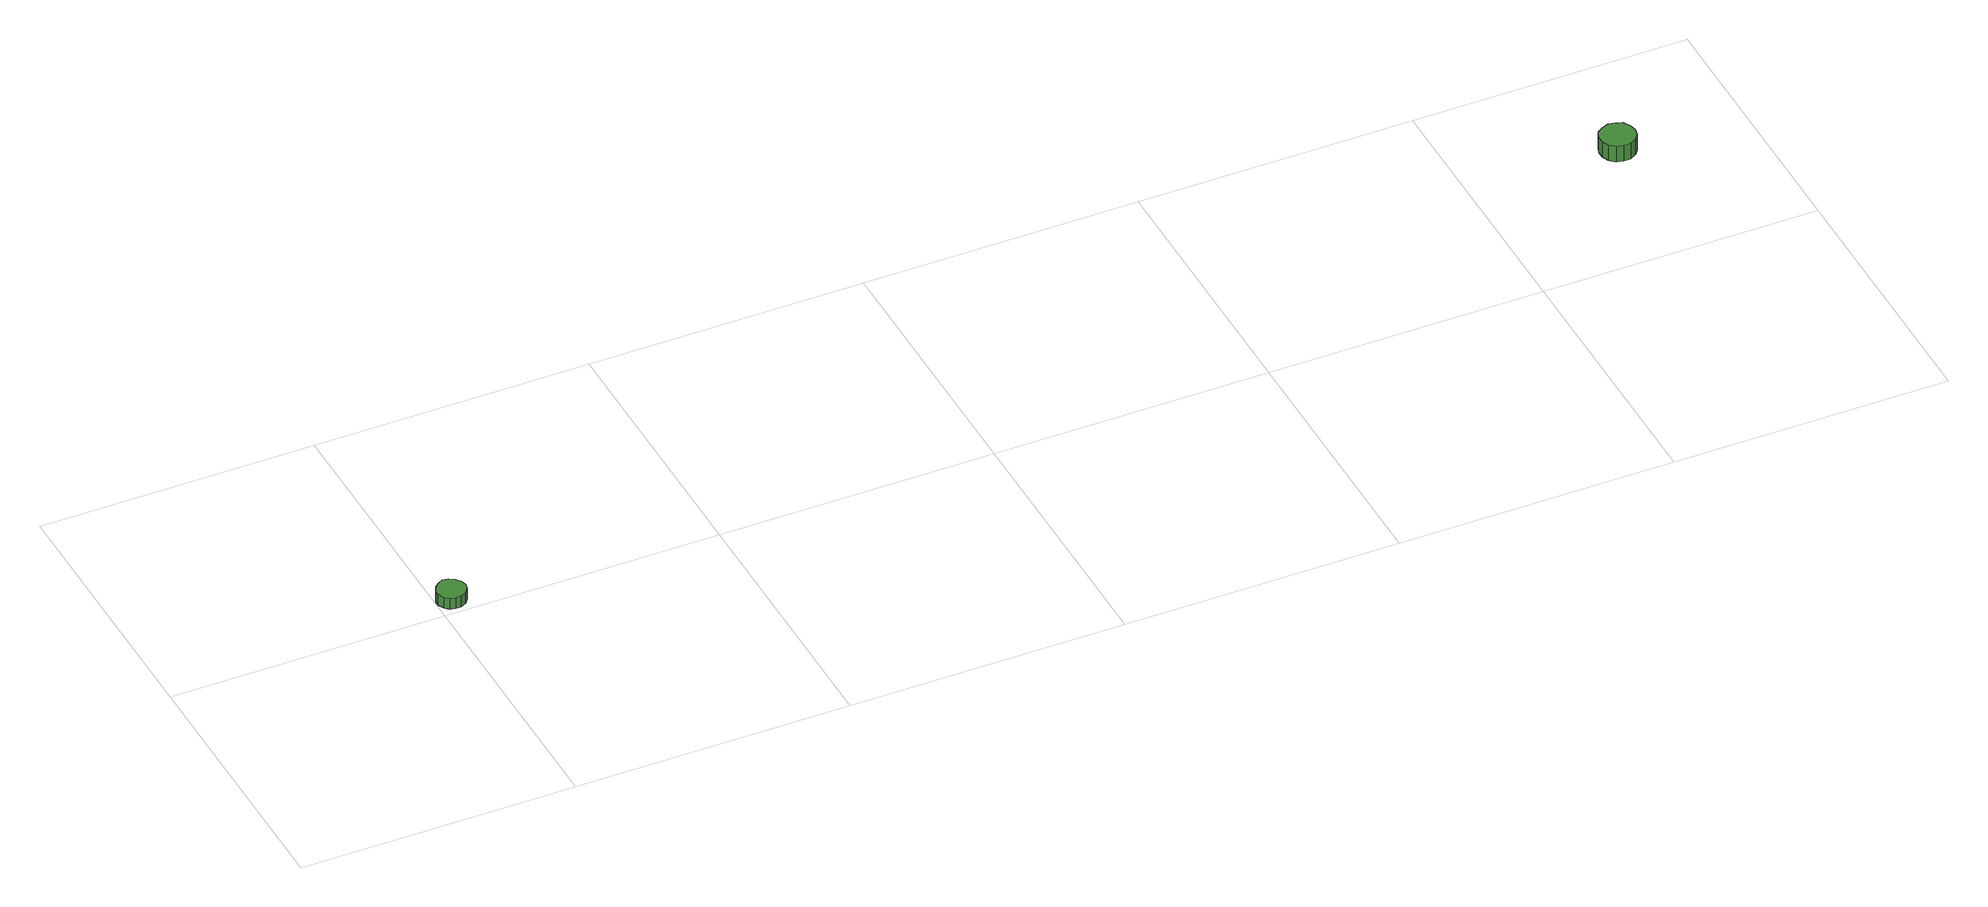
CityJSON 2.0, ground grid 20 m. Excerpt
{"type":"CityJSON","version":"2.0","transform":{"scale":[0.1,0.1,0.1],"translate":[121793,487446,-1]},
"CityObjects":{
"tree1":{"type":"SolitaryVegetationObject","attributes":{"function":"something"},"geometry":[{"type":"MultiSurface","lod":"1","boundaries":[[[0,1,2,3,4,5,6,7,8,9,10,11,12,13,14]],[[15,16,17,18,19,20,21,22,23,24,25,26,27,28,29]],[[0,29,28,1]],[[1,28,27,2]],[[2,27,26,3]],[[3,26,25,4]],[[4,25,24,5]],[[5,24,23,6]],[[6,23,22,7]],[[7,22,21,8]],[[8,21,20,9]],[[9,20,19,10]],[[10,19,18,11]],[[11,18,17,12]],[[12,17,16,13]],[[13,16,15,14]],[[14,15,29,0]]]}]},
"tree2":{"type":"SolitaryVegetationObject","attributes":{"function":"something"},"geometry":[{"type":"MultiSurface","lod":"1","boundaries":[[[30,31,32,33,34,35,36,37,38,39,40,41,42,43,44]],[[45,46,47,48,49,50,51,52,53,54,55,56,57,58,59]],[[30,59,58,31]],[[31,58,57,32]],[[32,57,56,33]],[[33,56,55,34]],[[34,55,54,35]],[[35,54,53,36]],[[36,53,52,37]],[[37,52,51,38]],[[38,51,50,39]],[[39,50,49,40]],[[40,49,48,41]],[[41,48,47,42]],[[42,47,46,43]],[[43,46,45,44]],[[44,45,59,30]]]}]}
},
"vertices":[
[22,14,16],[21,18,16],[18,22,16],[14,24,16],[10,25,16],[6,23,16],[3,20,16],[1,16,16],[1,12,16],[3,8,16],[6,5,16],[10,4,16],[14,4,16],[18,6,16],[21,10,16],[21,10,7],[18,6,7],[14,4,7],[10,4,7],[6,5,7],[3,8,7],[1,12,7],[1,16,7],[3,20,7],[6,23,7],[10,25,7],[14,24,7],[18,22,7],[21,18,7],[22,14,7],
[918,107,26],[917,112,26],[914,117,26],[909,119,26],[904,120,26],[899,118,26],[895,115,26],[893,110,26],[893,105,26],[895,100,26],[899,96,26],[904,95,26],[909,95,26],[914,98,26],[917,102,26],[917,102,13],[914,98,13],[909,95,13],[904,95,13],[899,96,13],[895,100,13],[893,105,13],[893,110,13],[895,115,13],[899,118,13],[904,120,13],[909,119,13],[914,117,13],[917,112,13],[918,107,13]
]}
